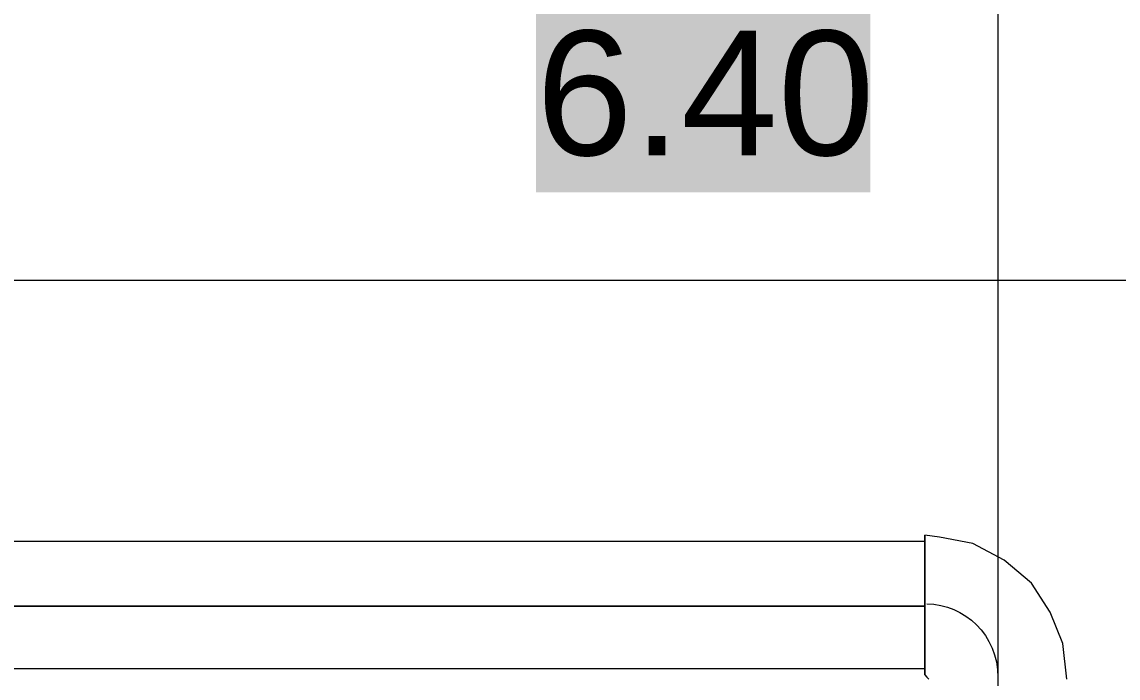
# Model space of a CAD drawing. Extents: x -187 to 52, y -9 to 65.
# Drawn here: x -167.397 to -165.179, y 54.239 to 55.567 of the extents above; entities that cross this region are included whole.
import ezdxf

# ---------------------------------------------------------------- set-up
doc = ezdxf.new("R2010")
doc.units = 0
doc.header["$MEASUREMENT"] = 0
doc.layers.add('PDF4_Geometría', color=7, linetype='Continuous')
doc.layers.add('PDF4_Texto', color=7, linetype='Continuous')
doc.layers.add('PDF4_Rellenos sólidos', color=7, linetype='Continuous', true_color=0xffffff)
doc.styles.add('PDF Arial', font='arial.ttf')

msp = doc.modelspace()

# ---------------------------------------------------------------- hatches: boundary and pattern name
at = {"layer": 'PDF4_Rellenos sólidos', "transparency": 33554559}
msp.add_hatch(color=256, dxfattribs=at).paths.add_polyline_path([(-166.3571, 55.611), (-166.3571, 55.222), (-165.6805, 55.222), (-165.6805, 55.611)])

# ---------------------------------------------------------------- linework, layer by layer
at = {"layer": 'PDF4_Geometría', "lineweight": 9}
for points in [[(-165.4225, 58.2923), (-165.4225, 58.5164), (-166.1203, 57.789), (-165.4225, 57.0658), (-165.4225, 57.29), (-165.4225, 50.3923), (-165.0207, 50.3923)], [(-169.457, 55.0443), (-162.5848, 55.0443)], [(-165.2829, 54.2366), (-165.2914, 54.3085), (-165.3168, 54.3719), (-165.3548, 54.4311), (-165.4098, 54.4776), (-165.4732, 54.5115), (-165.5409, 54.5242), (-165.5705, 54.5284)], [(-180.017, 54.5157), (-165.5705, 54.5157)], [(-165.5705, 54.2577), (-180.017, 54.2577)], [(-165.5705, 54.245), (-165.5663, 54.2408), (-165.5621, 54.2366)]]:
    msp.add_lwpolyline(points, dxfattribs=at)
for points in [[(-165.5705, 54.5284), (-165.5705, 54.5242), (-165.5705, 54.5072), (-165.5705, 54.4861), (-165.5705, 54.4565), (-165.5705, 54.4227), (-165.5705, 54.3846), (-165.5705, 54.3508), (-165.5705, 54.3127), (-165.5705, 54.2873), (-165.5705, 54.262), (-165.5705, 54.2493), (-165.5705, 54.245), (-165.5705, 54.2493), (-165.5705, 54.262), (-165.5705, 54.2873), (-165.5705, 54.3127), (-165.5705, 54.3508), (-165.5705, 54.3846), (-165.5705, 54.4227), (-165.5705, 54.4565), (-165.5705, 54.4861), (-165.5705, 54.5072), (-165.5705, 54.5242)], [(-165.5705, 54.2577), (-165.5705, 54.262), (-165.5705, 54.2746), (-165.5705, 54.2958), (-165.5705, 54.3212), (-165.5705, 54.3508), (-165.5705, 54.3846), (-165.5705, 54.4184), (-165.5705, 54.4523), (-165.5705, 54.4776), (-165.5705, 54.4988), (-165.5705, 54.5115), (-165.5705, 54.5157), (-165.5705, 54.5115), (-165.5705, 54.4988), (-165.5705, 54.4776), (-165.5705, 54.4523), (-165.5705, 54.4184), (-165.5705, 54.3846), (-165.5705, 54.3508), (-165.5705, 54.3212), (-165.5705, 54.2958), (-165.5705, 54.2746), (-165.5705, 54.262)], [(-180.017, 54.3846), (-165.5705, 54.3846)]]:
    msp.add_lwpolyline(points, close=True, dxfattribs=at)
msp.add_open_spline([(-165.5663, 54.3888), (-165.4902, 54.3888), (-165.4225, 54.3254), (-165.4225, 54.2408)], degree=3, dxfattribs=at)

# ---------------------------------------------------------------- texts
at = {"layer": 'PDF4_Texto', "insert": (-166.3571, 55.2938), "char_height": 0.25199, "attachment_point": 7, "style": 'PDF Arial'}
msp.add_mtext('6.40', dxfattribs=at)

doc.saveas('drawing.dxf')
